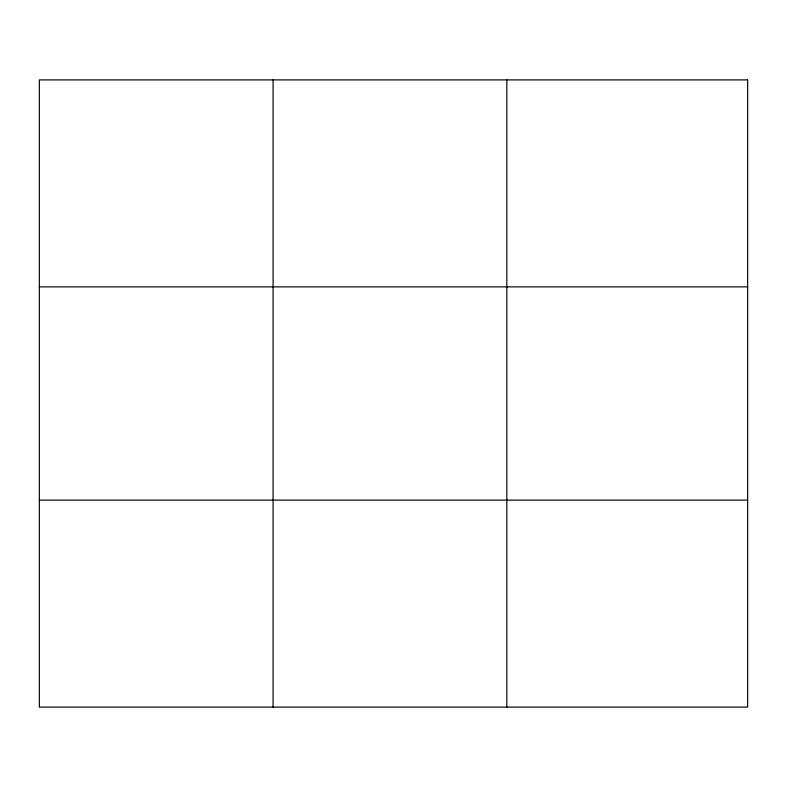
<?xml version="1.0" encoding="UTF-8"?>
<svg xmlns="http://www.w3.org/2000/svg" width="787" height="787" viewBox="0 0 787 787"><rect width="100%" height="100%" fill="white"/><g stroke="black" fill="none" stroke-linecap="round" stroke-linejoin="round"><path stroke-width="1.18" d="M273.089 79.9L273.089 707.1M506.828 79.9L506.828 707.1M39.35 286.871L747.65 286.871M39.35 500.129L747.65 500.129M747.65 79.9L747.65 707.1L39.35 707.1L39.35 79.9L747.65 79.9"/></g></svg>
